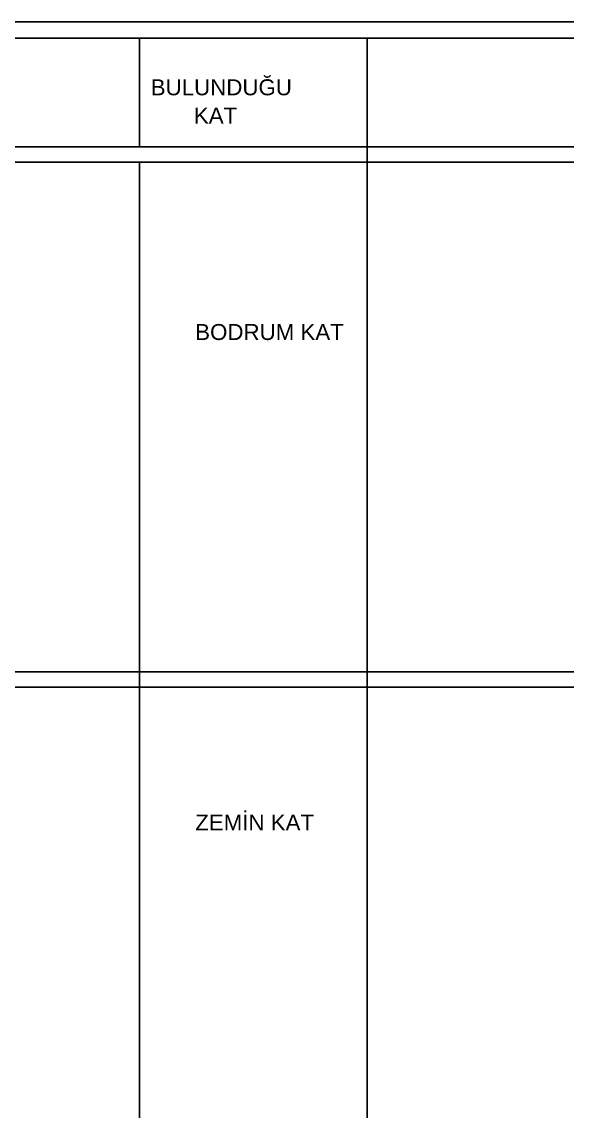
# Model space of a CAD drawing. Header units: millimetres. Extents: x 708 to 46452, y -4963 to 3960.
# Drawn here: x 5289.4 to 5522.7, y 2863.6 to 3329.5 of the extents above; entities that cross this region are included whole.
import ezdxf

# ---------------------------------------------------------------- set-up
doc = ezdxf.new("R2010")
doc.units = ezdxf.units.MM
doc.layers.add('YAZI', color=40, linetype='Continuous', lineweight=25)
doc.styles.add('YAZI', font='arial.ttf', dxfattribs={"height": 34})

msp = doc.modelspace()

# ---------------------------------------------------------------- linework, layer by layer
at = {"layer": 'YAZI'}
for p, q in [((6133.873, 3329.467), (5056.142, 3329.467)), ((6133.873, 3322.467), (5056.142, 3322.467)), ((5339.775, 3322.467), (5339.775, 3276.028)), ((5437.172, 3322.467), (5437.172, 2460.737)), ((6133.873, 3276.028), (5056.142, 3276.028)), ((6133.873, 3276.028), (5056.142, 3276.028)), ((6133.873, 3276.028), (5056.142, 3276.028)), ((6133.873, 3276.028), (5056.142, 3276.028)), ((6133.873, 3269.436), (5056.142, 3269.436)), ((6133.873, 3269.436), (5056.142, 3269.436)), ((5339.775, 3269.436), (5339.775, 2460.737)), ((6133.873, 3051.479), (5056.142, 3051.479)), ((6133.873, 3051.479), (5056.142, 3051.479)), ((6133.873, 3051.479), (5056.142, 3051.479)), ((6133.873, 3044.887), (5056.142, 3044.887)), ((6133.873, 3044.887), (5056.142, 3044.887)), ((5437.172, 3009.755), (5437.172, 2460.737))]:
    msp.add_line(p, q, dxfattribs=at)

# ---------------------------------------------------------------- texts
at = {"layer": 'YAZI', "style": 'YAZI'}
for s, p in [('BULUNDUĞU', (5344.588, 3298.039)), ('       KAT', (5344.498, 3285.953)), ('BODRUM KAT', (5363.613, 3193.397)), ('ZEMİN KAT', (5363.613, 2983.659))]:
    msp.add_text(s, height=6.8263, dxfattribs=at).set_placement(p)

doc.saveas('drawing.dxf')
